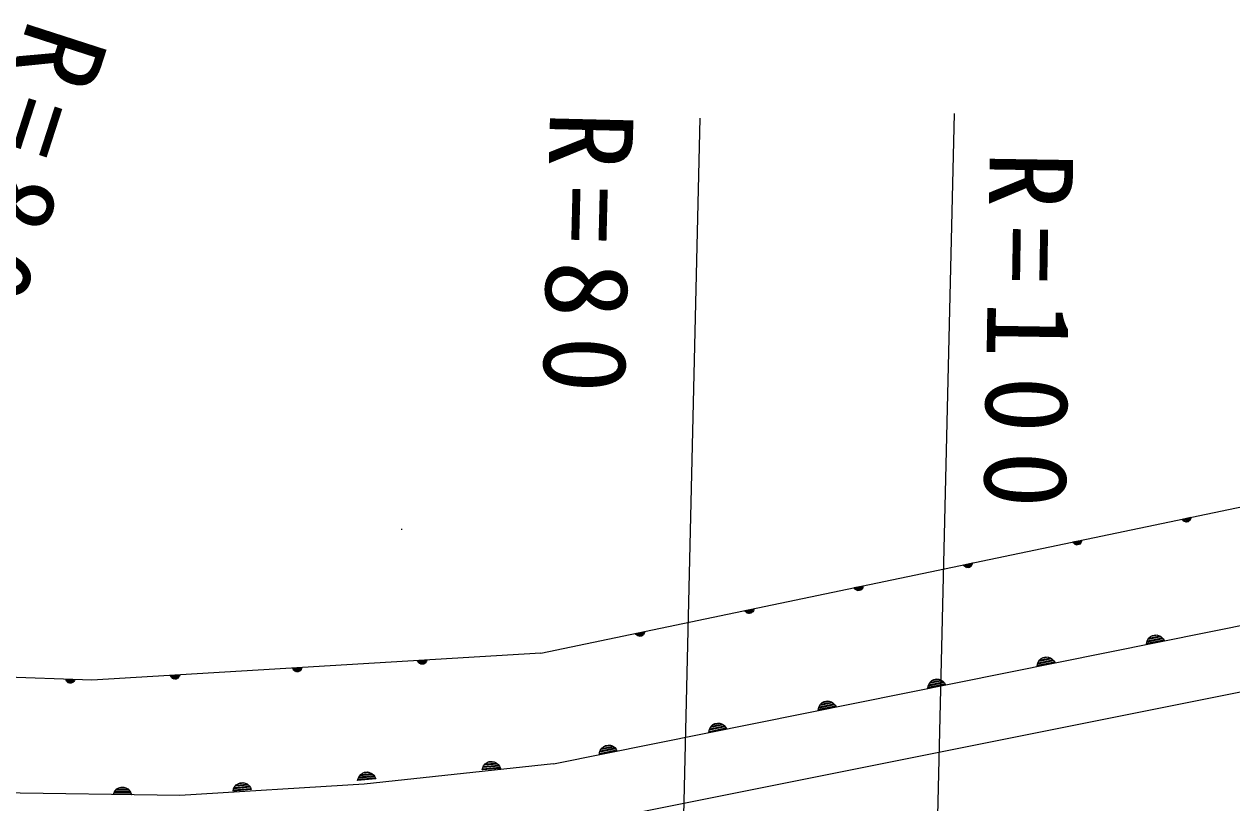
# Model space of a CAD drawing. Units: millimetres, scale not verified. Extents: x 40000 to 680000, y 20000 to 380000.
# Drawn here: x 187245 to 213765, y 279114 to 296214 of the extents above; entities that cross this region are included whole.
import ezdxf

# ---------------------------------------------------------------- set-up
doc = ezdxf.new("R2010")
doc.units = ezdxf.units.MM
doc.header["$LTSCALE"] = 1000
doc.layers.add('S-SUV', color=7, linetype='Continuous', lineweight=13)
doc.styles.add('ＭＳ ゴシック', font='')
doc.styles.get('ＭＳ ゴシック').set_extended_font_data('MS Gothic')

msp = doc.modelspace()

# ---------------------------------------------------------------- linework, layer by layer
at = {"layer": 'S-SUV'}
for p, q in [((201459, 267087), (202090, 294151)), ((207033, 266957), (207671, 294250)), ((198590, 282400), (233548, 289714)), ((198590, 282400), (233548, 289714)), ((198870, 279971), (244536, 289166)), ((198870, 279971), (244536, 289166)), ((244216, 287594), (199130, 278577)), ((244216, 287594), (199130, 278577)), ((212672, 285346), (212867, 285387)), ((212865, 285374), (212679, 285335)), ((212687, 285324), (212863, 285360)), ((212864, 285363), (212857, 285341)), ((212867, 285387), (212864, 285363)), ((212684, 285325), (212672, 285346)), ((212699, 285308), (212684, 285325)), ((212858, 285347), (212697, 285313)), ((212723, 285291), (212699, 285308)), ((212708, 285303), (212851, 285332)), ((212842, 285318), (212723, 285293)), ((212747, 285284), (212723, 285291)), ((212772, 285281), (212747, 285284)), ((212749, 285286), (212822, 285301)), ((212802, 285287), (212772, 285281)), ((212823, 285300), (212802, 285287)), ((212842, 285316), (212823, 285300)), ((212857, 285341), (212842, 285316)), ((210272, 284844), (210468, 284885)), ((210284, 284823), (210272, 284844)), ((210465, 284872), (210279, 284833)), ((210300, 284806), (210284, 284823)), ((210287, 284822), (210463, 284858)), ((210458, 284845), (210297, 284811)), ((210309, 284801), (210451, 284830)), ((210457, 284839), (210443, 284814)), ((210465, 284861), (210457, 284839)), ((210468, 284885), (210465, 284861)), ((210323, 284789), (210300, 284806)), ((210442, 284816), (210323, 284791)), ((210347, 284782), (210323, 284789)), ((210372, 284779), (210347, 284782)), ((210349, 284783), (210422, 284799)), ((210402, 284785), (210372, 284779)), ((210424, 284798), (210402, 284785)), ((210443, 284814), (210424, 284798)), ((207872, 284342), (208068, 284383)), ((207884, 284321), (207872, 284342)), ((208066, 284369), (207880, 284331)), ((207900, 284304), (207884, 284321)), ((207887, 284319), (208063, 284356)), ((208059, 284342), (207898, 284309)), ((207924, 284287), (207900, 284304)), ((207909, 284298), (208051, 284328)), ((208042, 284313), (207924, 284289)), ((207949, 284281), (208022, 284296)), ((208024, 284295), (208002, 284283)), ((208043, 284312), (208024, 284295)), ((208058, 284337), (208043, 284312)), ((208065, 284359), (208058, 284337)), ((208068, 284383), (208065, 284359)), ((207948, 284279), (207924, 284287)), ((207972, 284277), (207948, 284279)), ((208002, 284283), (207972, 284277)), ((205473, 283840), (205668, 283881)), ((205485, 283819), (205473, 283840)), ((205666, 283867), (205480, 283828)), ((205500, 283802), (205485, 283819)), ((205487, 283817), (205664, 283854)), ((205659, 283840), (205498, 283807)), ((205524, 283784), (205500, 283802)), ((205509, 283796), (205652, 283826)), ((205642, 283811), (205524, 283787)), ((205548, 283777), (205524, 283784)), ((205572, 283775), (205548, 283777)), ((205550, 283779), (205622, 283794)), ((205603, 283781), (205572, 283775)), ((205624, 283793), (205603, 283781)), ((205643, 283809), (205624, 283793)), ((205658, 283835), (205643, 283809)), ((205665, 283856), (205658, 283835)), ((205668, 283881), (205665, 283856)), ((203073, 283338), (203269, 283378)), ((203085, 283317), (203073, 283338)), ((203266, 283365), (203080, 283326)), ((203101, 283300), (203085, 283317)), ((203088, 283315), (203264, 283352)), ((203259, 283338), (203098, 283305)), ((203124, 283282), (203101, 283300)), ((203109, 283294), (203252, 283324)), ((203243, 283309), (203124, 283284)), ((203148, 283275), (203124, 283282)), ((203173, 283273), (203148, 283275)), ((203150, 283277), (203223, 283292)), ((203203, 283279), (203173, 283273)), ((203225, 283291), (203203, 283279)), ((203244, 283307), (203225, 283291)), ((203258, 283333), (203244, 283307)), ((203265, 283354), (203258, 283333)), ((203269, 283378), (203265, 283354)), ((200673, 282835), (200869, 282876)), ((200685, 282814), (200673, 282835)), ((200867, 282863), (200681, 282824)), ((200701, 282798), (200685, 282814)), ((200688, 282813), (200864, 282850)), ((200859, 282836), (200698, 282802)), ((200725, 282780), (200701, 282798)), ((200710, 282792), (200852, 282822)), ((200843, 282807), (200725, 282782)), ((200749, 282773), (200725, 282780)), ((200773, 282771), (200749, 282773)), ((200750, 282775), (200823, 282790)), ((200803, 282777), (200773, 282771)), ((200825, 282789), (200803, 282777)), ((200844, 282805), (200825, 282789)), ((200859, 282831), (200844, 282805)), ((200866, 282852), (200859, 282831)), ((200869, 282876), (200866, 282852)), ((212256, 282717), (211903, 282646)), ((211913, 282674), (212235, 282738)), ((211915, 282684), (211944, 282735)), ((212213, 282759), (211927, 282702)), ((211944, 282735), (211982, 282767)), ((211946, 282731), (212183, 282779)), ((211982, 282767), (212026, 282791)), ((212132, 282794), (211986, 282765)), ((212026, 282791), (212086, 282803)), ((212086, 282803), (212135, 282798)), ((212135, 282798), (212183, 282783)), ((212183, 282783), (212230, 282748)), ((212230, 282748), (212261, 282714)), ((212261, 282714), (212285, 282672)), ((212285, 282672), (211893, 282593)), ((211893, 282593), (211900, 282641)), ((211898, 282620), (212270, 282695)), ((211900, 282641), (211915, 282684)), ((198590, 282400), (188733, 281805)), ((198590, 282400), (188733, 281805)), ((195884, 282236), (196084, 282248)), ((195893, 282214), (195884, 282236)), ((196079, 282236), (195890, 282224)), ((195906, 282195), (195893, 282214)), ((195895, 282212), (196075, 282223)), ((196068, 282210), (195904, 282200)), ((195927, 282174), (195906, 282195)), ((195914, 282188), (196059, 282197)), ((196048, 282184), (195927, 282176)), ((195949, 282164), (195927, 282174)), ((196048, 282182), (196027, 282168)), ((196067, 282205), (196048, 282182)), ((196077, 282225), (196067, 282205)), ((196084, 282248), (196077, 282225)), ((209882, 282188), (209490, 282109)), ((209494, 282136), (209867, 282211)), ((209496, 282157), (209511, 282200)), ((209852, 282233), (209499, 282162)), ((209509, 282190), (209832, 282254)), ((209511, 282200), (209541, 282251)), ((209809, 282275), (209524, 282218)), ((209541, 282251), (209579, 282283)), ((209542, 282247), (209780, 282295)), ((209579, 282283), (209622, 282307)), ((209729, 282310), (209582, 282281)), ((209622, 282307), (209683, 282319)), ((209683, 282319), (209732, 282314)), ((209732, 282314), (209780, 282299)), ((209780, 282299), (209827, 282264)), ((209827, 282264), (209858, 282230)), ((209858, 282230), (209882, 282188)), ((188733, 281805), (181952, 282061)), ((188733, 281805), (181952, 282061)), ((190462, 281909), (190661, 281921)), ((190470, 281887), (190462, 281909)), ((190657, 281908), (190467, 281897)), ((190661, 281921), (190655, 281898)), ((193145, 282071), (193344, 282083)), ((193154, 282049), (193145, 282071)), ((193340, 282070), (193151, 282059)), ((193167, 282030), (193154, 282049)), ((193156, 282047), (193336, 282058)), ((193329, 282045), (193165, 282035)), ((193188, 282009), (193167, 282030)), ((193175, 282023), (193320, 282032)), ((193309, 282018), (193188, 282011)), ((193210, 281998), (193188, 282009)), ((193234, 281992), (193210, 281998)), ((193212, 282000), (193287, 282005)), ((193265, 281994), (193234, 281992)), ((193288, 282003), (193265, 281994)), ((193309, 282016), (193288, 282003)), ((193328, 282040), (193309, 282016)), ((193338, 282060), (193328, 282040)), ((193344, 282083), (193338, 282060)), ((195973, 282158), (195949, 282164)), ((195951, 282165), (196026, 282170)), ((196004, 282159), (195973, 282158)), ((196027, 282168), (196004, 282159)), ((209490, 282109), (209496, 282157)), ((188164, 281809), (188158, 281832)), ((188158, 281832), (188357, 281823)), ((188352, 281811), (188162, 281820)), ((188175, 281789), (188164, 281809)), ((188167, 281807), (188346, 281798)), ((188338, 281786), (188174, 281794)), ((188194, 281766), (188175, 281789)), ((188182, 281781), (188328, 281774)), ((188315, 281762), (188194, 281768)), ((188215, 281753), (188194, 281766)), ((188238, 281744), (188215, 281753)), ((188217, 281754), (188291, 281751)), ((188269, 281743), (188238, 281744)), ((188293, 281749), (188269, 281743)), ((188315, 281760), (188293, 281749)), ((188336, 281781), (188315, 281760)), ((188348, 281800), (188336, 281781)), ((188357, 281823), (188348, 281800)), ((190484, 281868), (190470, 281887)), ((190473, 281885), (190653, 281896)), ((190646, 281883), (190482, 281873)), ((190504, 281847), (190484, 281868)), ((190492, 281861), (190637, 281870)), ((190527, 281836), (190504, 281847)), ((190626, 281856), (190505, 281849)), ((190551, 281830), (190527, 281836)), ((190529, 281838), (190603, 281843)), ((190582, 281832), (190551, 281830)), ((190605, 281841), (190582, 281832)), ((190626, 281855), (190605, 281841)), ((190644, 281878), (190626, 281855)), ((190655, 281898), (190644, 281878)), ((207478, 281704), (207086, 281625)), ((207086, 281625), (207093, 281673)), ((207091, 281652), (207463, 281727)), ((207093, 281673), (207108, 281716)), ((207449, 281749), (207096, 281678)), ((207106, 281706), (207428, 281771)), ((207108, 281716), (207137, 281767)), ((207406, 281791), (207120, 281734)), ((207137, 281767), (207175, 281799)), ((207139, 281763), (207376, 281811)), ((207175, 281799), (207219, 281823)), ((207325, 281826), (207179, 281797)), ((207219, 281823), (207279, 281835)), ((207279, 281835), (207328, 281830)), ((207328, 281830), (207376, 281815)), ((207376, 281815), (207423, 281780)), ((207423, 281780), (207454, 281746)), ((207454, 281746), (207478, 281704)), ((205075, 281220), (204683, 281141)), ((204683, 281141), (204689, 281189)), ((204687, 281168), (205060, 281243)), ((204689, 281189), (204704, 281232)), ((205045, 281265), (204692, 281194)), ((204702, 281222), (205025, 281287)), ((204704, 281232), (204734, 281283)), ((205002, 281307), (204717, 281250)), ((204734, 281283), (204772, 281315)), ((204735, 281279), (204973, 281327)), ((204772, 281315), (204815, 281339)), ((204922, 281342), (204776, 281313)), ((204815, 281339), (204876, 281351)), ((204876, 281351), (204925, 281346)), ((204925, 281346), (204973, 281331)), ((204973, 281331), (205020, 281296)), ((205020, 281296), (205051, 281262)), ((205051, 281262), (205075, 281220)), ((202368, 280831), (202412, 280855)), ((202518, 280858), (202372, 280829)), ((202412, 280855), (202472, 280867)), ((202472, 280867), (202521, 280862)), ((202521, 280862), (202569, 280847)), ((202569, 280847), (202616, 280812)), ((202671, 280736), (202279, 280657)), ((202279, 280657), (202286, 280705)), ((202284, 280684), (202656, 280759)), ((202286, 280705), (202301, 280748)), ((202642, 280781), (202289, 280710)), ((202299, 280738), (202621, 280803)), ((202301, 280748), (202330, 280799)), ((202599, 280824), (202313, 280766)), ((202330, 280799), (202368, 280831)), ((202332, 280795), (202569, 280843)), ((202616, 280812), (202647, 280778)), ((202647, 280778), (202671, 280736)), ((199895, 280254), (200218, 280319)), ((199897, 280264), (199927, 280315)), ((200195, 280340), (199910, 280282)), ((199927, 280315), (199965, 280347)), ((199928, 280311), (200166, 280359)), ((199965, 280347), (200008, 280371)), ((200115, 280374), (199969, 280345)), ((200008, 280371), (200069, 280384)), ((200069, 280384), (200118, 280378)), ((200118, 280378), (200166, 280363)), ((200166, 280363), (200213, 280328)), ((200213, 280328), (200244, 280294)), ((200268, 280252), (199876, 280173)), ((199876, 280173), (199882, 280221)), ((199880, 280200), (200253, 280275)), ((199882, 280221), (199897, 280264)), ((200238, 280297), (199885, 280226)), ((200244, 280294), (200268, 280252)), ((194677, 279768), (194722, 279787)), ((198870, 279971), (194711, 279524)), ((198870, 279971), (194711, 279524)), ((194722, 279787), (194784, 279792)), ((194784, 279792), (194832, 279781)), ((197303, 279838), (197315, 279885)), ((197702, 279871), (197303, 279838)), ((197311, 279863), (197690, 279895)), ((197315, 279885), (197335, 279926)), ((197677, 279920), (197319, 279889)), ((197332, 279915), (197659, 279943)), ((197335, 279926), (197370, 279973)), ((197639, 279966), (197349, 279942)), ((197370, 279973), (197412, 280000)), ((197371, 279969), (197612, 279989)), ((197412, 280000), (197457, 280019)), ((197563, 280010), (197415, 279998)), ((197457, 280019), (197519, 280024)), ((197519, 280024), (197567, 280014)), ((197567, 280014), (197613, 279993)), ((197613, 279993), (197656, 279953)), ((197656, 279953), (197683, 279916)), ((197683, 279916), (197702, 279871)), ((194711, 279524), (190665, 279273)), ((194711, 279524), (190665, 279273)), ((191900, 279508), (191942, 279535)), ((191901, 279504), (192142, 279524)), ((191942, 279535), (191987, 279554)), ((192093, 279545), (191945, 279533)), ((191987, 279554), (192049, 279559)), ((192049, 279559), (192097, 279549)), ((192097, 279549), (192143, 279528)), ((192143, 279528), (192185, 279488)), ((194568, 279605), (194580, 279652)), ((194967, 279639), (194568, 279605)), ((194576, 279631), (194955, 279663)), ((194580, 279652), (194600, 279693)), ((194942, 279687), (194584, 279657)), ((194597, 279683), (194924, 279711)), ((194600, 279693), (194635, 279740)), ((194904, 279734), (194614, 279709)), ((194635, 279740), (194677, 279768)), ((194636, 279736), (194877, 279757)), ((194828, 279778), (194680, 279765)), ((194832, 279781), (194878, 279761)), ((194878, 279761), (194921, 279720)), ((194921, 279720), (194948, 279683)), ((194948, 279683), (194967, 279639)), ((190665, 279273), (185611, 279347)), ((190665, 279273), (185611, 279347)), ((189201, 279294), (189218, 279340)), ((189601, 279289), (189201, 279294)), ((189212, 279319), (189592, 279314)), ((189218, 279340), (189242, 279379)), ((189582, 279339), (189222, 279344)), ((189237, 279369), (189566, 279364)), ((189242, 279379), (189281, 279422)), ((189549, 279389), (189258, 279394)), ((189281, 279422), (189325, 279446)), ((189282, 279418), (189524, 279415)), ((189325, 279446), (189373, 279460)), ((189477, 279440), (189328, 279443)), ((189373, 279460), (189435, 279459)), ((189435, 279459), (189481, 279443)), ((189481, 279443), (189525, 279419)), ((189525, 279419), (189563, 279374)), ((189563, 279374), (189587, 279335)), ((189587, 279335), (189601, 279289)), ((191833, 279373), (191845, 279420)), ((192232, 279406), (191833, 279373)), ((191841, 279398), (192219, 279430)), ((191845, 279420), (191865, 279461)), ((192207, 279455), (191849, 279424)), ((191861, 279450), (192189, 279478)), ((191865, 279461), (191900, 279508)), ((192169, 279501), (191879, 279477)), ((192185, 279488), (192213, 279451)), ((192213, 279451), (192232, 279406))]:
    msp.add_line(p, q, dxfattribs=at)
msp.add_arc((195525, 285199), 75, 271.3007, 287.6286, dxfattribs=at)
msp.add_arc((195525, 285199), 75, 271.3007, 287.6286, dxfattribs=at)

# ---------------------------------------------------------------- texts
at = {"layer": 'S-SUV', "char_height": 1833, "attachment_point": 7, "style": 'ＭＳ ゴシック'}
for s, insert, rotation in [('\\T1.32;R=80', (187336, 296389), 252.1), ('\\T1.32;R=80', (198765, 294320), 268.6), ('\\T1.32;R=100', (208420, 293433), 269.1)]:
    msp.add_mtext(s, dxfattribs=dict(at, insert=insert, rotation=rotation))

doc.saveas('drawing.dxf')
